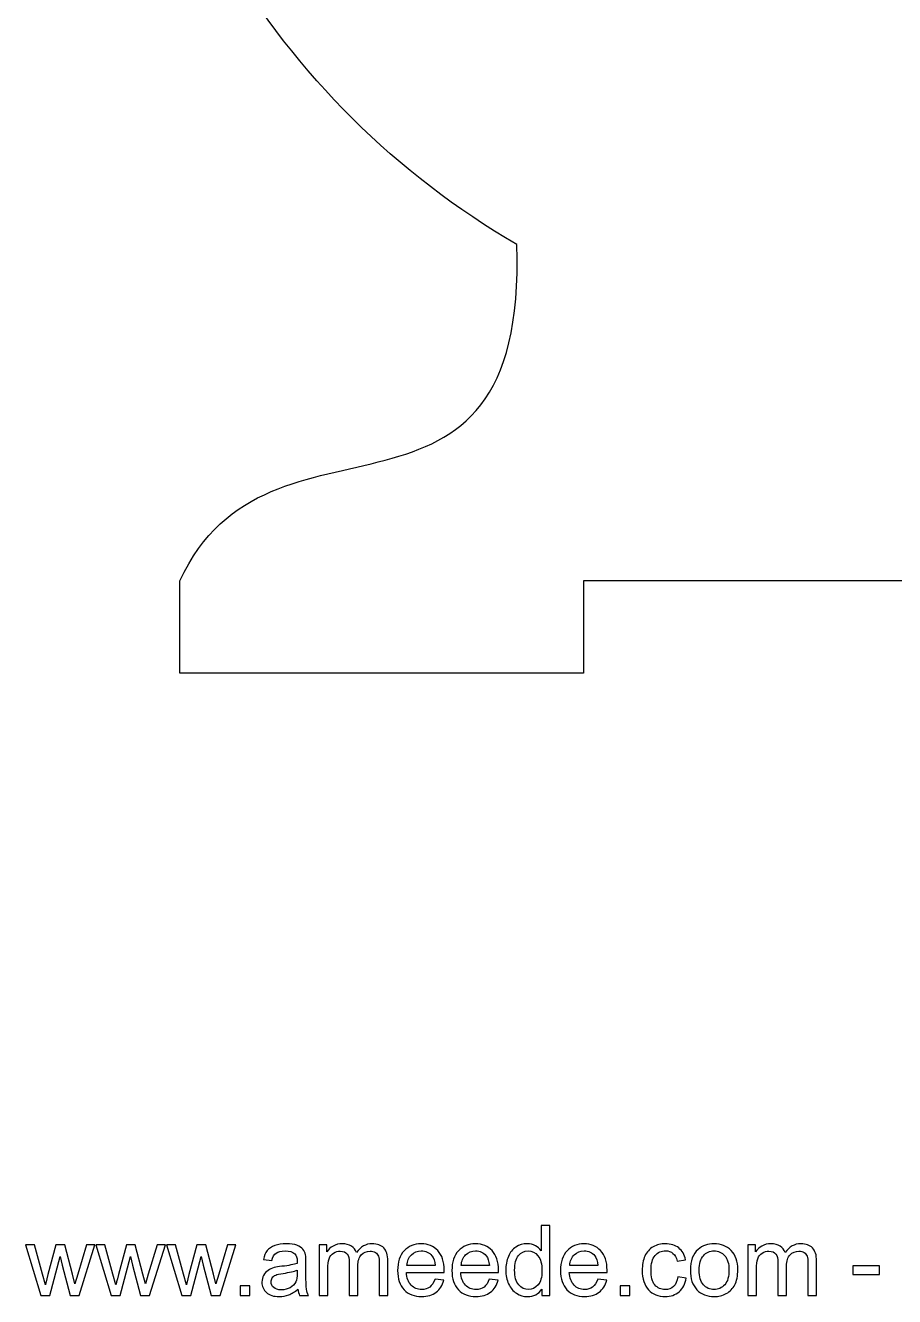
# Model space of a CAD drawing. Header units: millimetres. Extents: x -954 to -72, y 154 to 388.
# Drawn here: x -219.9 to -144.5, y 154.1 to 264.3 of the extents above; entities that cross this region are included whole.
import ezdxf

# ---------------------------------------------------------------- set-up
doc = ezdxf.new("R2010")
doc.units = ezdxf.units.MM
doc.header["$MEASUREMENT"] = 0
doc.layers.add('Layer 1', color=7, linetype='Continuous')

msp = doc.modelspace()

# ---------------------------------------------------------------- linework, layer by layer
at = {"layer": 'Layer 1', "color": 250}
for points, knots in [([(-78.0051, 212.1699), (-78.0051, 212.1699), (-78.0051, 216.1699), (-78.0051, 216.1699), (-78.0051, 216.1699), (-85.643, 232.9557), (-108.0298, 217.5752), (-107.1631, 245.339), (-107.1631, 245.339), (-86.2803, 257.4527), (-72.2345, 280.05), (-72.2345, 305.9298), (-72.2345, 305.9298), (-72.2345, 344.5897), (-103.5746, 375.9298), (-142.2345, 375.9298), (-142.2345, 375.9298), (-180.8944, 375.9298), (-212.2345, 344.5897), (-212.2345, 305.9298), (-212.2345, 305.9298), (-212.2345, 280.05), (-198.1887, 257.4527), (-177.3059, 245.339), (-177.3059, 245.339), (-176.4392, 217.5752), (-198.8924, 232.9557), (-206.5303, 216.1699), (-206.5303, 216.1699), (-206.5303, 216.1699), (-206.5303, 208.3199), (-206.5303, 208.3199), (-206.5303, 208.3199), (-206.5303, 208.3199), (-206.5303, 208.1699), (-206.5303, 208.1699), (-206.5303, 208.1699), (-206.5303, 208.1699), (-171.5303, 208.1699), (-171.5303, 208.1699), (-171.5303, 208.1699), (-171.5303, 208.1699), (-171.5303, 208.3199), (-171.5303, 208.3199), (-171.5303, 208.3199), (-171.5303, 208.3199), (-171.5303, 212.1699), (-171.5303, 212.1699), (-171.5303, 212.1699), (-171.5303, 212.1699), (-171.5303, 216.1699), (-171.5303, 216.1699), (-171.5303, 216.1699), (-171.5303, 216.1699), (-142.2345, 216.1699), (-142.2345, 216.1699), (-142.2345, 216.1699), (-142.2345, 216.1699), (-113.0051, 216.1699), (-113.0051, 216.1699), (-113.0051, 216.1699), (-113.0051, 216.1699), (-113.0051, 208.3199), (-113.0051, 208.3199), (-113.0051, 208.3199), (-113.0051, 208.3199), (-113.0051, 208.1699), (-113.0051, 208.1699), (-113.0051, 208.1699), (-113.0051, 208.1699), (-78.0051, 208.1699), (-78.0051, 208.1699), (-78.0051, 208.1699), (-78.0051, 208.1699), (-78.0051, 208.3199), (-78.0051, 208.3199), (-78.0051, 208.3199), (-78.0051, 208.3199), (-78.0051, 212.1699), (-78.0051, 212.1699)], [0, 0, 0, 0, 0.04761905, 0.04761905, 0.04761905, 0.04761905, 0.0952381, 0.0952381, 0.0952381, 0.0952381, 0.14285714, 0.14285714, 0.14285714, 0.14285714, 0.19047619, 0.19047619, 0.19047619, 0.19047619, 0.23809524, 0.23809524, 0.23809524, 0.23809524, 0.28571429, 0.28571429, 0.28571429, 0.28571429, 0.33333333, 0.33333333, 0.33333333, 0.33333333, 0.38095238, 0.38095238, 0.38095238, 0.38095238, 0.42857143, 0.42857143, 0.42857143, 0.42857143, 0.47619048, 0.47619048, 0.47619048, 0.47619048, 0.52380952, 0.52380952, 0.52380952, 0.52380952, 0.57142857, 0.57142857, 0.57142857, 0.57142857, 0.61904762, 0.61904762, 0.61904762, 0.61904762, 0.66666667, 0.66666667, 0.66666667, 0.66666667, 0.71428571, 0.71428571, 0.71428571, 0.71428571, 0.76190476, 0.76190476, 0.76190476, 0.76190476, 0.80952381, 0.80952381, 0.80952381, 0.80952381, 0.85714286, 0.85714286, 0.85714286, 0.85714286, 0.9047619, 0.9047619, 0.9047619, 0.9047619, 1, 1, 1, 1]), ([(-175.1498, 154.1832), (-175.1498, 154.1832), (-175.1498, 154.7406), (-175.1498, 154.7406), (-175.1498, 154.7406), (-175.4277, 154.3074), (-175.837, 154.0901), (-176.3774, 154.0901), (-176.3774, 154.0901), (-176.7274, 154.0901), (-177.0491, 154.186), (-177.3412, 154.3793), (-177.3412, 154.3793), (-177.6347, 154.5713), (-177.8619, 154.8408), (-178.0242, 155.1851), (-178.0242, 155.1851), (-178.1851, 155.5308), (-178.2655, 155.9273), (-178.2655, 156.3761), (-178.2655, 156.3761), (-178.2655, 156.8135), (-178.1921, 157.21), (-178.0468, 157.5671), (-178.0468, 157.5671), (-177.9, 157.9227), (-177.6813, 158.1964), (-177.3892, 158.3855), (-177.3892, 158.3855), (-177.0985, 158.576), (-176.7711, 158.6706), (-176.4113, 158.6706), (-176.4113, 158.6706), (-176.146, 158.6706), (-175.9103, 158.6141), (-175.7043, 158.5026), (-175.7043, 158.5026), (-175.4983, 158.3911), (-175.3304, 158.2444), (-175.2006, 158.0652), (-175.2006, 158.0652), (-175.2006, 158.0652), (-175.2006, 160.2454), (-175.2006, 160.2454), (-175.2006, 160.2454), (-175.2006, 160.2454), (-174.4555, 160.2454), (-174.4555, 160.2454), (-174.4555, 160.2454), (-174.4555, 160.2454), (-174.4555, 154.1832), (-174.4555, 154.1832), (-174.4555, 154.1832), (-174.4555, 154.1832), (-175.1498, 154.1832), (-175.1498, 154.1832)], [0, 0, 0, 0, 0.06666667, 0.06666667, 0.06666667, 0.06666667, 0.13333333, 0.13333333, 0.13333333, 0.13333333, 0.2, 0.2, 0.2, 0.2, 0.26666667, 0.26666667, 0.26666667, 0.26666667, 0.33333333, 0.33333333, 0.33333333, 0.33333333, 0.4, 0.4, 0.4, 0.4, 0.46666667, 0.46666667, 0.46666667, 0.46666667, 0.53333333, 0.53333333, 0.53333333, 0.53333333, 0.6, 0.6, 0.6, 0.6, 0.66666667, 0.66666667, 0.66666667, 0.66666667, 0.73333333, 0.73333333, 0.73333333, 0.73333333, 0.8, 0.8, 0.8, 0.8, 0.86666667, 0.86666667, 0.86666667, 0.86666667, 1, 1, 1, 1]), ([(-218.6038, 154.1832), (-218.6038, 154.1832), (-219.9316, 158.5774), (-219.9316, 158.5774), (-219.9316, 158.5774), (-219.9316, 158.5774), (-219.1527, 158.5774), (-219.1527, 158.5774), (-219.1527, 158.5774), (-219.1527, 158.5774), (-218.4514, 156.0416), (-218.4514, 156.0416), (-218.4514, 156.0416), (-218.4514, 156.0416), (-218.203, 155.0976), (-218.203, 155.0976), (-218.203, 155.0976), (-218.1931, 155.1442), (-218.1169, 155.4461), (-217.9758, 156.0035), (-217.9758, 156.0035), (-217.9758, 156.0035), (-217.2801, 158.5774), (-217.2801, 158.5774), (-217.2801, 158.5774), (-217.2801, 158.5774), (-216.5167, 158.5774), (-216.5167, 158.5774), (-216.5167, 158.5774), (-216.5167, 158.5774), (-215.8549, 156.0261), (-215.8549, 156.0261), (-215.8549, 156.0261), (-215.8549, 156.0261), (-215.639, 155.1893), (-215.639, 155.1893), (-215.639, 155.1893), (-215.639, 155.1893), (-215.3864, 156.0374), (-215.3864, 156.0374), (-215.3864, 156.0374), (-215.3864, 156.0374), (-214.6272, 158.5774), (-214.6272, 158.5774), (-214.6272, 158.5774), (-214.6272, 158.5774), (-213.9033, 158.5774), (-213.9033, 158.5774), (-213.9033, 158.5774), (-213.9033, 158.5774), (-215.282, 154.1832), (-215.282, 154.1832), (-215.282, 154.1832), (-215.282, 154.1832), (-216.0525, 154.1832), (-216.0525, 154.1832), (-216.0525, 154.1832), (-216.0525, 154.1832), (-216.7496, 156.8121), (-216.7496, 156.8121), (-216.7496, 156.8121), (-216.7496, 156.8121), (-216.926, 157.5642), (-216.926, 157.5642), (-216.926, 157.5642), (-216.926, 157.5642), (-217.815, 154.1832), (-217.815, 154.1832), (-217.815, 154.1832), (-217.815, 154.1832), (-218.6038, 154.1832), (-218.6038, 154.1832)], [0, 0, 0, 0, 0.05263158, 0.05263158, 0.05263158, 0.05263158, 0.10526316, 0.10526316, 0.10526316, 0.10526316, 0.15789474, 0.15789474, 0.15789474, 0.15789474, 0.21052632, 0.21052632, 0.21052632, 0.21052632, 0.26315789, 0.26315789, 0.26315789, 0.26315789, 0.31578947, 0.31578947, 0.31578947, 0.31578947, 0.36842105, 0.36842105, 0.36842105, 0.36842105, 0.42105263, 0.42105263, 0.42105263, 0.42105263, 0.47368421, 0.47368421, 0.47368421, 0.47368421, 0.52631579, 0.52631579, 0.52631579, 0.52631579, 0.57894737, 0.57894737, 0.57894737, 0.57894737, 0.63157895, 0.63157895, 0.63157895, 0.63157895, 0.68421053, 0.68421053, 0.68421053, 0.68421053, 0.73684211, 0.73684211, 0.73684211, 0.73684211, 0.78947368, 0.78947368, 0.78947368, 0.78947368, 0.84210526, 0.84210526, 0.84210526, 0.84210526, 0.89473684, 0.89473684, 0.89473684, 0.89473684, 1, 1, 1, 1]), ([(-212.4894, 154.1832), (-212.4894, 154.1832), (-213.8172, 158.5774), (-213.8172, 158.5774), (-213.8172, 158.5774), (-213.8172, 158.5774), (-213.0383, 158.5774), (-213.0383, 158.5774), (-213.0383, 158.5774), (-213.0383, 158.5774), (-212.337, 156.0416), (-212.337, 156.0416), (-212.337, 156.0416), (-212.337, 156.0416), (-212.0886, 155.0976), (-212.0886, 155.0976), (-212.0886, 155.0976), (-212.0787, 155.1442), (-212.0025, 155.4461), (-211.8614, 156.0035), (-211.8614, 156.0035), (-211.8614, 156.0035), (-211.1657, 158.5774), (-211.1657, 158.5774), (-211.1657, 158.5774), (-211.1657, 158.5774), (-210.4023, 158.5774), (-210.4023, 158.5774), (-210.4023, 158.5774), (-210.4023, 158.5774), (-209.7405, 156.0261), (-209.7405, 156.0261), (-209.7405, 156.0261), (-209.7405, 156.0261), (-209.5246, 155.1893), (-209.5246, 155.1893), (-209.5246, 155.1893), (-209.5246, 155.1893), (-209.272, 156.0374), (-209.272, 156.0374), (-209.272, 156.0374), (-209.272, 156.0374), (-208.5128, 158.5774), (-208.5128, 158.5774), (-208.5128, 158.5774), (-208.5128, 158.5774), (-207.7889, 158.5774), (-207.7889, 158.5774), (-207.7889, 158.5774), (-207.7889, 158.5774), (-209.1676, 154.1832), (-209.1676, 154.1832), (-209.1676, 154.1832), (-209.1676, 154.1832), (-209.9381, 154.1832), (-209.9381, 154.1832), (-209.9381, 154.1832), (-209.9381, 154.1832), (-210.6352, 156.8121), (-210.6352, 156.8121), (-210.6352, 156.8121), (-210.6352, 156.8121), (-210.8116, 157.5642), (-210.8116, 157.5642), (-210.8116, 157.5642), (-210.8116, 157.5642), (-211.7006, 154.1832), (-211.7006, 154.1832), (-211.7006, 154.1832), (-211.7006, 154.1832), (-212.4894, 154.1832), (-212.4894, 154.1832)], [0, 0, 0, 0, 0.05263158, 0.05263158, 0.05263158, 0.05263158, 0.10526316, 0.10526316, 0.10526316, 0.10526316, 0.15789474, 0.15789474, 0.15789474, 0.15789474, 0.21052632, 0.21052632, 0.21052632, 0.21052632, 0.26315789, 0.26315789, 0.26315789, 0.26315789, 0.31578947, 0.31578947, 0.31578947, 0.31578947, 0.36842105, 0.36842105, 0.36842105, 0.36842105, 0.42105263, 0.42105263, 0.42105263, 0.42105263, 0.47368421, 0.47368421, 0.47368421, 0.47368421, 0.52631579, 0.52631579, 0.52631579, 0.52631579, 0.57894737, 0.57894737, 0.57894737, 0.57894737, 0.63157895, 0.63157895, 0.63157895, 0.63157895, 0.68421053, 0.68421053, 0.68421053, 0.68421053, 0.73684211, 0.73684211, 0.73684211, 0.73684211, 0.78947368, 0.78947368, 0.78947368, 0.78947368, 0.84210526, 0.84210526, 0.84210526, 0.84210526, 0.89473684, 0.89473684, 0.89473684, 0.89473684, 1, 1, 1, 1]), ([(-206.375, 154.1832), (-206.375, 154.1832), (-207.7028, 158.5774), (-207.7028, 158.5774), (-207.7028, 158.5774), (-207.7028, 158.5774), (-206.9239, 158.5774), (-206.9239, 158.5774), (-206.9239, 158.5774), (-206.9239, 158.5774), (-206.2226, 156.0416), (-206.2226, 156.0416), (-206.2226, 156.0416), (-206.2226, 156.0416), (-205.9742, 155.0976), (-205.9742, 155.0976), (-205.9742, 155.0976), (-205.9643, 155.1442), (-205.8881, 155.4461), (-205.747, 156.0035), (-205.747, 156.0035), (-205.747, 156.0035), (-205.0513, 158.5774), (-205.0513, 158.5774), (-205.0513, 158.5774), (-205.0513, 158.5774), (-204.2879, 158.5774), (-204.2879, 158.5774), (-204.2879, 158.5774), (-204.2879, 158.5774), (-203.6261, 156.0261), (-203.6261, 156.0261), (-203.6261, 156.0261), (-203.6261, 156.0261), (-203.4102, 155.1893), (-203.4102, 155.1893), (-203.4102, 155.1893), (-203.4102, 155.1893), (-203.1576, 156.0374), (-203.1576, 156.0374), (-203.1576, 156.0374), (-203.1576, 156.0374), (-202.3984, 158.5774), (-202.3984, 158.5774), (-202.3984, 158.5774), (-202.3984, 158.5774), (-201.6745, 158.5774), (-201.6745, 158.5774), (-201.6745, 158.5774), (-201.6745, 158.5774), (-203.0532, 154.1832), (-203.0532, 154.1832), (-203.0532, 154.1832), (-203.0532, 154.1832), (-203.8237, 154.1832), (-203.8237, 154.1832), (-203.8237, 154.1832), (-203.8237, 154.1832), (-204.5208, 156.8121), (-204.5208, 156.8121), (-204.5208, 156.8121), (-204.5208, 156.8121), (-204.6972, 157.5642), (-204.6972, 157.5642), (-204.6972, 157.5642), (-204.6972, 157.5642), (-205.5862, 154.1832), (-205.5862, 154.1832), (-205.5862, 154.1832), (-205.5862, 154.1832), (-206.375, 154.1832), (-206.375, 154.1832)], [0, 0, 0, 0, 0.05263158, 0.05263158, 0.05263158, 0.05263158, 0.10526316, 0.10526316, 0.10526316, 0.10526316, 0.15789474, 0.15789474, 0.15789474, 0.15789474, 0.21052632, 0.21052632, 0.21052632, 0.21052632, 0.26315789, 0.26315789, 0.26315789, 0.26315789, 0.31578947, 0.31578947, 0.31578947, 0.31578947, 0.36842105, 0.36842105, 0.36842105, 0.36842105, 0.42105263, 0.42105263, 0.42105263, 0.42105263, 0.47368421, 0.47368421, 0.47368421, 0.47368421, 0.52631579, 0.52631579, 0.52631579, 0.52631579, 0.57894737, 0.57894737, 0.57894737, 0.57894737, 0.63157895, 0.63157895, 0.63157895, 0.63157895, 0.68421053, 0.68421053, 0.68421053, 0.68421053, 0.73684211, 0.73684211, 0.73684211, 0.73684211, 0.78947368, 0.78947368, 0.78947368, 0.78947368, 0.84210526, 0.84210526, 0.84210526, 0.84210526, 0.89473684, 0.89473684, 0.89473684, 0.89473684, 1, 1, 1, 1]), ([(-196.2954, 154.7335), (-196.572, 154.4979), (-196.8387, 154.3328), (-197.0941, 154.2354), (-197.0941, 154.2354), (-197.3495, 154.138), (-197.6232, 154.0901), (-197.9168, 154.0901), (-197.9168, 154.0901), (-198.3994, 154.0901), (-198.7705, 154.2072), (-199.0301, 154.4428), (-199.0301, 154.4428), (-199.2898, 154.6771), (-199.4196, 154.9777), (-199.4196, 155.3431), (-199.4196, 155.3431), (-199.4196, 155.5576), (-199.3702, 155.7538), (-199.2728, 155.9316), (-199.2728, 155.9316), (-199.1741, 156.1094), (-199.0457, 156.2505), (-198.8876, 156.3577), (-198.8876, 156.3577), (-198.7282, 156.465), (-198.5504, 156.5468), (-198.3514, 156.6019), (-198.3514, 156.6019), (-198.2046, 156.64), (-197.9831, 156.6766), (-197.6882, 156.7133), (-197.6882, 156.7133), (-197.087, 156.7839), (-196.6425, 156.87), (-196.3589, 156.9687), (-196.3589, 156.9687), (-196.3561, 157.0703), (-196.3547, 157.1353), (-196.3547, 157.1621), (-196.3547, 157.1621), (-196.3547, 157.464), (-196.4252, 157.6771), (-196.5663, 157.8013), (-196.5663, 157.8013), (-196.7568, 157.9692), (-197.0405, 158.0525), (-197.4158, 158.0525), (-197.4158, 158.0525), (-197.7672, 158.0525), (-198.0268, 157.9904), (-198.1933, 157.8676), (-198.1933, 157.8676), (-198.3613, 157.7449), (-198.484, 157.5275), (-198.5645, 157.2143), (-198.5645, 157.2143), (-198.5645, 157.2143), (-199.2926, 157.3159), (-199.2926, 157.3159), (-199.2926, 157.3159), (-199.2263, 157.6277), (-199.1176, 157.8803), (-198.9652, 158.0722), (-198.9652, 158.0722), (-198.8128, 158.2641), (-198.5927, 158.4109), (-198.3048, 158.5153), (-198.3048, 158.5153), (-198.0184, 158.6183), (-197.6839, 158.6706), (-197.3057, 158.6706), (-197.3057, 158.6706), (-196.9304, 158.6706), (-196.6242, 158.6268), (-196.3885, 158.5379), (-196.3885, 158.5379), (-196.1543, 158.449), (-195.9807, 158.3389), (-195.8706, 158.2049), (-195.8706, 158.2049), (-195.7606, 158.0708), (-195.683, 157.9015), (-195.6378, 157.6969), (-195.6378, 157.6969), (-195.6138, 157.5699), (-195.6011, 157.3413), (-195.6011, 157.0125), (-195.6011, 157.0125), (-195.6011, 157.0125), (-195.6011, 156.0247), (-195.6011, 156.0247), (-195.6011, 156.0247), (-195.6011, 155.3347), (-195.5856, 154.8986), (-195.5546, 154.7138), (-195.5546, 154.7138), (-195.5249, 154.5289), (-195.4628, 154.3525), (-195.3725, 154.1832), (-195.3725, 154.1832), (-195.3725, 154.1832), (-196.1515, 154.1832), (-196.1515, 154.1832), (-196.1515, 154.1832), (-196.2262, 154.3398), (-196.2742, 154.5233), (-196.2954, 154.7335)], [0, 0, 0, 0, 0.03571429, 0.03571429, 0.03571429, 0.03571429, 0.07142857, 0.07142857, 0.07142857, 0.07142857, 0.10714286, 0.10714286, 0.10714286, 0.10714286, 0.14285714, 0.14285714, 0.14285714, 0.14285714, 0.17857143, 0.17857143, 0.17857143, 0.17857143, 0.21428571, 0.21428571, 0.21428571, 0.21428571, 0.25, 0.25, 0.25, 0.25, 0.28571429, 0.28571429, 0.28571429, 0.28571429, 0.32142857, 0.32142857, 0.32142857, 0.32142857, 0.35714286, 0.35714286, 0.35714286, 0.35714286, 0.39285714, 0.39285714, 0.39285714, 0.39285714, 0.42857143, 0.42857143, 0.42857143, 0.42857143, 0.46428571, 0.46428571, 0.46428571, 0.46428571, 0.5, 0.5, 0.5, 0.5, 0.53571429, 0.53571429, 0.53571429, 0.53571429, 0.57142857, 0.57142857, 0.57142857, 0.57142857, 0.60714286, 0.60714286, 0.60714286, 0.60714286, 0.64285714, 0.64285714, 0.64285714, 0.64285714, 0.67857143, 0.67857143, 0.67857143, 0.67857143, 0.71428571, 0.71428571, 0.71428571, 0.71428571, 0.75, 0.75, 0.75, 0.75, 0.78571429, 0.78571429, 0.78571429, 0.78571429, 0.82142857, 0.82142857, 0.82142857, 0.82142857, 0.85714286, 0.85714286, 0.85714286, 0.85714286, 0.89285714, 0.89285714, 0.89285714, 0.89285714, 0.92857143, 0.92857143, 0.92857143, 0.92857143, 1, 1, 1, 1]), ([(-194.4567, 154.1832), (-194.4567, 154.1832), (-194.4567, 158.5774), (-194.4567, 158.5774), (-194.4567, 158.5774), (-194.4567, 158.5774), (-193.7878, 158.5774), (-193.7878, 158.5774), (-193.7878, 158.5774), (-193.7878, 158.5774), (-193.7878, 157.9565), (-193.7878, 157.9565), (-193.7878, 157.9565), (-193.651, 158.171), (-193.4675, 158.3446), (-193.2389, 158.4744), (-193.2389, 158.4744), (-193.0103, 158.6056), (-192.7507, 158.6706), (-192.4586, 158.6706), (-192.4586, 158.6706), (-192.134, 158.6706), (-191.8673, 158.6028), (-191.6599, 158.4688), (-191.6599, 158.4688), (-191.4524, 158.3333), (-191.3057, 158.1456), (-191.221, 157.9029), (-191.221, 157.9029), (-190.8711, 158.4151), (-190.4181, 158.6706), (-189.8593, 158.6706), (-189.8593, 158.6706), (-189.4218, 158.6706), (-189.0846, 158.5506), (-188.8503, 158.3093), (-188.8503, 158.3093), (-188.6147, 158.068), (-188.4961, 157.6969), (-188.4961, 157.1959), (-188.4961, 157.1959), (-188.4961, 157.1959), (-188.4961, 154.1832), (-188.4961, 154.1832), (-188.4961, 154.1832), (-188.4961, 154.1832), (-189.2412, 154.1832), (-189.2412, 154.1832), (-189.2412, 154.1832), (-189.2412, 154.1832), (-189.2412, 156.949), (-189.2412, 156.949), (-189.2412, 156.949), (-189.2412, 157.2453), (-189.2666, 157.4598), (-189.3146, 157.591), (-189.3146, 157.591), (-189.3626, 157.7223), (-189.4501, 157.8267), (-189.5785, 157.9071), (-189.5785, 157.9071), (-189.7055, 157.9876), (-189.855, 158.0271), (-190.0258, 158.0271), (-190.0258, 158.0271), (-190.3362, 158.0271), (-190.5931, 157.9241), (-190.7977, 157.7195), (-190.7977, 157.7195), (-191.0023, 157.5134), (-191.1039, 157.1846), (-191.1039, 156.7331), (-191.1039, 156.7331), (-191.1039, 156.7331), (-191.1039, 154.1832), (-191.1039, 154.1832), (-191.1039, 154.1832), (-191.1039, 154.1832), (-191.849, 154.1832), (-191.849, 154.1832), (-191.849, 154.1832), (-191.849, 154.1832), (-191.849, 157.0351), (-191.849, 157.0351), (-191.849, 157.0351), (-191.849, 157.3653), (-191.9096, 157.6136), (-192.031, 157.7787), (-192.031, 157.7787), (-192.1523, 157.9438), (-192.3513, 158.0271), (-192.6265, 158.0271), (-192.6265, 158.0271), (-192.8353, 158.0271), (-193.0286, 157.972), (-193.2064, 157.862), (-193.2064, 157.862), (-193.3842, 157.7519), (-193.5127, 157.591), (-193.5931, 157.378), (-193.5931, 157.378), (-193.6721, 157.1663), (-193.7116, 156.8601), (-193.7116, 156.4607), (-193.7116, 156.4607), (-193.7116, 156.4607), (-193.7116, 154.1832), (-193.7116, 154.1832), (-193.7116, 154.1832), (-193.7116, 154.1832), (-194.4567, 154.1832), (-194.4567, 154.1832)], [0, 0, 0, 0, 0.03448276, 0.03448276, 0.03448276, 0.03448276, 0.06896552, 0.06896552, 0.06896552, 0.06896552, 0.10344828, 0.10344828, 0.10344828, 0.10344828, 0.13793103, 0.13793103, 0.13793103, 0.13793103, 0.17241379, 0.17241379, 0.17241379, 0.17241379, 0.20689655, 0.20689655, 0.20689655, 0.20689655, 0.24137931, 0.24137931, 0.24137931, 0.24137931, 0.27586207, 0.27586207, 0.27586207, 0.27586207, 0.31034483, 0.31034483, 0.31034483, 0.31034483, 0.34482759, 0.34482759, 0.34482759, 0.34482759, 0.37931034, 0.37931034, 0.37931034, 0.37931034, 0.4137931, 0.4137931, 0.4137931, 0.4137931, 0.44827586, 0.44827586, 0.44827586, 0.44827586, 0.48275862, 0.48275862, 0.48275862, 0.48275862, 0.51724138, 0.51724138, 0.51724138, 0.51724138, 0.55172414, 0.55172414, 0.55172414, 0.55172414, 0.5862069, 0.5862069, 0.5862069, 0.5862069, 0.62068966, 0.62068966, 0.62068966, 0.62068966, 0.65517241, 0.65517241, 0.65517241, 0.65517241, 0.68965517, 0.68965517, 0.68965517, 0.68965517, 0.72413793, 0.72413793, 0.72413793, 0.72413793, 0.75862069, 0.75862069, 0.75862069, 0.75862069, 0.79310345, 0.79310345, 0.79310345, 0.79310345, 0.82758621, 0.82758621, 0.82758621, 0.82758621, 0.86206897, 0.86206897, 0.86206897, 0.86206897, 0.89655172, 0.89655172, 0.89655172, 0.89655172, 0.93103448, 0.93103448, 0.93103448, 0.93103448, 1, 1, 1, 1]), ([(-184.4067, 155.6056), (-184.4067, 155.6056), (-183.6362, 155.504), (-183.6362, 155.504), (-183.6362, 155.504), (-183.7562, 155.0567), (-183.9805, 154.7081), (-184.3079, 154.4612), (-184.3079, 154.4612), (-184.6353, 154.2142), (-185.053, 154.0901), (-185.5624, 154.0901), (-185.5624, 154.0901), (-186.203, 154.0901), (-186.711, 154.2876), (-187.0864, 154.6827), (-187.0864, 154.6827), (-187.4618, 155.0764), (-187.6494, 155.631), (-187.6494, 156.3436), (-187.6494, 156.3436), (-187.6494, 157.0802), (-187.4603, 157.6531), (-187.0808, 158.0595), (-187.0808, 158.0595), (-186.7012, 158.4674), (-186.2087, 158.6706), (-185.6033, 158.6706), (-185.6033, 158.6706), (-185.0177, 158.6706), (-184.5393, 158.4716), (-184.1682, 158.0722), (-184.1682, 158.0722), (-183.7971, 157.6729), (-183.6108, 157.1113), (-183.6108, 156.3874), (-183.6108, 156.3874), (-183.6108, 156.3436), (-183.6122, 156.2773), (-183.615, 156.1898), (-183.615, 156.1898), (-183.615, 156.1898), (-186.8874, 156.1898), (-186.8874, 156.1898), (-186.8874, 156.1898), (-186.8592, 155.7086), (-186.7237, 155.3389), (-186.4782, 155.0835), (-186.4782, 155.0835), (-186.2341, 154.8281), (-185.9279, 154.6997), (-185.5624, 154.6997), (-185.5624, 154.6997), (-185.29, 154.6997), (-185.0572, 154.7716), (-184.8653, 154.9156), (-184.8653, 154.9156), (-184.672, 155.0595), (-184.5196, 155.2895), (-184.4067, 155.6056)], [0, 0, 0, 0, 0.0625, 0.0625, 0.0625, 0.0625, 0.125, 0.125, 0.125, 0.125, 0.1875, 0.1875, 0.1875, 0.1875, 0.25, 0.25, 0.25, 0.25, 0.3125, 0.3125, 0.3125, 0.3125, 0.375, 0.375, 0.375, 0.375, 0.4375, 0.4375, 0.4375, 0.4375, 0.5, 0.5, 0.5, 0.5, 0.5625, 0.5625, 0.5625, 0.5625, 0.625, 0.625, 0.625, 0.625, 0.6875, 0.6875, 0.6875, 0.6875, 0.75, 0.75, 0.75, 0.75, 0.8125, 0.8125, 0.8125, 0.8125, 0.875, 0.875, 0.875, 0.875, 1, 1, 1, 1]), ([(-186.8451, 156.7994), (-186.8451, 156.7994), (-184.3982, 156.7994), (-184.3982, 156.7994), (-184.3982, 156.7994), (-184.4307, 157.1691), (-184.5252, 157.4457), (-184.679, 157.6306), (-184.679, 157.6306), (-184.9147, 157.917), (-185.2223, 158.0609), (-185.5991, 158.0609), (-185.5991, 158.0609), (-185.9406, 158.0609), (-186.227, 157.9466), (-186.4599, 157.718), (-186.4599, 157.718), (-186.6913, 157.4894), (-186.8197, 157.1832), (-186.8451, 156.7994)], [0, 0, 0, 0, 0.16666667, 0.16666667, 0.16666667, 0.16666667, 0.33333333, 0.33333333, 0.33333333, 0.33333333, 0.5, 0.5, 0.5, 0.5, 0.66666667, 0.66666667, 0.66666667, 0.66666667, 1, 1, 1, 1]), ([(-179.6978, 155.6056), (-179.6978, 155.6056), (-178.9273, 155.504), (-178.9273, 155.504), (-178.9273, 155.504), (-179.0473, 155.0567), (-179.2716, 154.7081), (-179.599, 154.4612), (-179.599, 154.4612), (-179.9264, 154.2142), (-180.3441, 154.0901), (-180.8535, 154.0901), (-180.8535, 154.0901), (-181.4941, 154.0901), (-182.0021, 154.2876), (-182.3775, 154.6827), (-182.3775, 154.6827), (-182.7529, 155.0764), (-182.9405, 155.631), (-182.9405, 156.3436), (-182.9405, 156.3436), (-182.9405, 157.0802), (-182.7514, 157.6531), (-182.3719, 158.0595), (-182.3719, 158.0595), (-181.9923, 158.4674), (-181.4998, 158.6706), (-180.8944, 158.6706), (-180.8944, 158.6706), (-180.3088, 158.6706), (-179.8304, 158.4716), (-179.4593, 158.0722), (-179.4593, 158.0722), (-179.0882, 157.6729), (-178.9019, 157.1113), (-178.9019, 156.3874), (-178.9019, 156.3874), (-178.9019, 156.3436), (-178.9033, 156.2773), (-178.9061, 156.1898), (-178.9061, 156.1898), (-178.9061, 156.1898), (-182.1785, 156.1898), (-182.1785, 156.1898), (-182.1785, 156.1898), (-182.1503, 155.7086), (-182.0148, 155.3389), (-181.7693, 155.0835), (-181.7693, 155.0835), (-181.5252, 154.8281), (-181.219, 154.6997), (-180.8535, 154.6997), (-180.8535, 154.6997), (-180.5811, 154.6997), (-180.3483, 154.7716), (-180.1564, 154.9156), (-180.1564, 154.9156), (-179.9631, 155.0595), (-179.8107, 155.2895), (-179.6978, 155.6056)], [0, 0, 0, 0, 0.0625, 0.0625, 0.0625, 0.0625, 0.125, 0.125, 0.125, 0.125, 0.1875, 0.1875, 0.1875, 0.1875, 0.25, 0.25, 0.25, 0.25, 0.3125, 0.3125, 0.3125, 0.3125, 0.375, 0.375, 0.375, 0.375, 0.4375, 0.4375, 0.4375, 0.4375, 0.5, 0.5, 0.5, 0.5, 0.5625, 0.5625, 0.5625, 0.5625, 0.625, 0.625, 0.625, 0.625, 0.6875, 0.6875, 0.6875, 0.6875, 0.75, 0.75, 0.75, 0.75, 0.8125, 0.8125, 0.8125, 0.8125, 0.875, 0.875, 0.875, 0.875, 1, 1, 1, 1]), ([(-182.1362, 156.7994), (-182.1362, 156.7994), (-179.6893, 156.7994), (-179.6893, 156.7994), (-179.6893, 156.7994), (-179.7218, 157.1691), (-179.8163, 157.4457), (-179.9701, 157.6306), (-179.9701, 157.6306), (-180.2058, 157.917), (-180.5134, 158.0609), (-180.8902, 158.0609), (-180.8902, 158.0609), (-181.2317, 158.0609), (-181.5181, 157.9466), (-181.751, 157.718), (-181.751, 157.718), (-181.9824, 157.4894), (-182.1108, 157.1832), (-182.1362, 156.7994)], [0, 0, 0, 0, 0.16666667, 0.16666667, 0.16666667, 0.16666667, 0.33333333, 0.33333333, 0.33333333, 0.33333333, 0.5, 0.5, 0.5, 0.5, 0.66666667, 0.66666667, 0.66666667, 0.66666667, 1, 1, 1, 1]), ([(-177.5035, 156.3747), (-177.5035, 155.813), (-177.385, 155.3939), (-177.1465, 155.1159), (-177.1465, 155.1159), (-176.9094, 154.838), (-176.6286, 154.6997), (-176.3055, 154.6997), (-176.3055, 154.6997), (-175.9795, 154.6997), (-175.7029, 154.8323), (-175.4743, 155.0976), (-175.4743, 155.0976), (-175.2471, 155.3629), (-175.1328, 155.7679), (-175.1328, 156.3126), (-175.1328, 156.3126), (-175.1328, 156.9109), (-175.2485, 157.3512), (-175.4814, 157.632), (-175.4814, 157.632), (-175.7128, 157.9128), (-175.9992, 158.0525), (-176.3393, 158.0525), (-176.3393, 158.0525), (-176.6709, 158.0525), (-176.9475, 157.9184), (-177.1705, 157.6489), (-177.1705, 157.6489), (-177.392, 157.3794), (-177.5035, 156.9546), (-177.5035, 156.3747)], [0, 0, 0, 0, 0.11111111, 0.11111111, 0.11111111, 0.11111111, 0.22222222, 0.22222222, 0.22222222, 0.22222222, 0.33333333, 0.33333333, 0.33333333, 0.33333333, 0.44444444, 0.44444444, 0.44444444, 0.44444444, 0.55555556, 0.55555556, 0.55555556, 0.55555556, 0.66666667, 0.66666667, 0.66666667, 0.66666667, 0.77777778, 0.77777778, 0.77777778, 0.77777778, 1, 1, 1, 1]), ([(-170.28, 155.6056), (-170.28, 155.6056), (-169.5095, 155.504), (-169.5095, 155.504), (-169.5095, 155.504), (-169.6295, 155.0567), (-169.8538, 154.7081), (-170.1812, 154.4612), (-170.1812, 154.4612), (-170.5086, 154.2142), (-170.9263, 154.0901), (-171.4357, 154.0901), (-171.4357, 154.0901), (-172.0763, 154.0901), (-172.5843, 154.2876), (-172.9597, 154.6827), (-172.9597, 154.6827), (-173.3351, 155.0764), (-173.5227, 155.631), (-173.5227, 156.3436), (-173.5227, 156.3436), (-173.5227, 157.0802), (-173.3336, 157.6531), (-172.9541, 158.0595), (-172.9541, 158.0595), (-172.5745, 158.4674), (-172.082, 158.6706), (-171.4766, 158.6706), (-171.4766, 158.6706), (-170.891, 158.6706), (-170.4126, 158.4716), (-170.0415, 158.0722), (-170.0415, 158.0722), (-169.6704, 157.6729), (-169.4841, 157.1113), (-169.4841, 156.3874), (-169.4841, 156.3874), (-169.4841, 156.3436), (-169.4855, 156.2773), (-169.4883, 156.1898), (-169.4883, 156.1898), (-169.4883, 156.1898), (-172.7607, 156.1898), (-172.7607, 156.1898), (-172.7607, 156.1898), (-172.7325, 155.7086), (-172.597, 155.3389), (-172.3515, 155.0835), (-172.3515, 155.0835), (-172.1074, 154.8281), (-171.8012, 154.6997), (-171.4357, 154.6997), (-171.4357, 154.6997), (-171.1633, 154.6997), (-170.9305, 154.7716), (-170.7386, 154.9156), (-170.7386, 154.9156), (-170.5453, 155.0595), (-170.3929, 155.2895), (-170.28, 155.6056)], [0, 0, 0, 0, 0.0625, 0.0625, 0.0625, 0.0625, 0.125, 0.125, 0.125, 0.125, 0.1875, 0.1875, 0.1875, 0.1875, 0.25, 0.25, 0.25, 0.25, 0.3125, 0.3125, 0.3125, 0.3125, 0.375, 0.375, 0.375, 0.375, 0.4375, 0.4375, 0.4375, 0.4375, 0.5, 0.5, 0.5, 0.5, 0.5625, 0.5625, 0.5625, 0.5625, 0.625, 0.625, 0.625, 0.625, 0.6875, 0.6875, 0.6875, 0.6875, 0.75, 0.75, 0.75, 0.75, 0.8125, 0.8125, 0.8125, 0.8125, 0.875, 0.875, 0.875, 0.875, 1, 1, 1, 1]), ([(-172.7184, 156.7994), (-172.7184, 156.7994), (-170.2715, 156.7994), (-170.2715, 156.7994), (-170.2715, 156.7994), (-170.304, 157.1691), (-170.3985, 157.4457), (-170.5523, 157.6306), (-170.5523, 157.6306), (-170.788, 157.917), (-171.0956, 158.0609), (-171.4724, 158.0609), (-171.4724, 158.0609), (-171.8139, 158.0609), (-172.1003, 157.9466), (-172.3332, 157.718), (-172.3332, 157.718), (-172.5646, 157.4894), (-172.693, 157.1832), (-172.7184, 156.7994)], [0, 0, 0, 0, 0.16666667, 0.16666667, 0.16666667, 0.16666667, 0.33333333, 0.33333333, 0.33333333, 0.33333333, 0.5, 0.5, 0.5, 0.5, 0.66666667, 0.66666667, 0.66666667, 0.66666667, 1, 1, 1, 1]), ([(-163.3458, 155.7919), (-163.3458, 155.7919), (-162.6177, 155.6903), (-162.6177, 155.6903), (-162.6177, 155.6903), (-162.6981, 155.1893), (-162.9013, 154.7984), (-163.2301, 154.5148), (-163.2301, 154.5148), (-163.5589, 154.2312), (-163.9639, 154.0901), (-164.4422, 154.0901), (-164.4422, 154.0901), (-165.0419, 154.0901), (-165.5246, 154.2862), (-165.8886, 154.6785), (-165.8886, 154.6785), (-166.2541, 155.0708), (-166.4361, 155.6324), (-166.4361, 156.3634), (-166.4361, 156.3634), (-166.4361, 156.8375), (-166.3571, 157.251), (-166.2005, 157.6066), (-166.2005, 157.6066), (-166.0438, 157.9608), (-165.8054, 158.2275), (-165.4836, 158.4038), (-165.4836, 158.4038), (-165.1633, 158.5817), (-164.8148, 158.6706), (-164.4366, 158.6706), (-164.4366, 158.6706), (-163.961, 158.6706), (-163.5702, 158.5506), (-163.2682, 158.3093), (-163.2682, 158.3093), (-162.9648, 158.068), (-162.7701, 157.7251), (-162.6854, 157.282), (-162.6854, 157.282), (-162.6854, 157.282), (-163.4051, 157.1719), (-163.4051, 157.1719), (-163.4051, 157.1719), (-163.4742, 157.4669), (-163.5956, 157.6884), (-163.7719, 157.838), (-163.7719, 157.838), (-163.9469, 157.9862), (-164.1586, 158.0609), (-164.4069, 158.0609), (-164.4069, 158.0609), (-164.7823, 158.0609), (-165.0871, 157.9269), (-165.3228, 157.6588), (-165.3228, 157.6588), (-165.557, 157.3893), (-165.6741, 156.9659), (-165.6741, 156.3845), (-165.6741, 156.3845), (-165.6741, 155.7947), (-165.5612, 155.3671), (-165.3355, 155.1004), (-165.3355, 155.1004), (-165.1083, 154.8337), (-164.8133, 154.6997), (-164.4507, 154.6997), (-164.4507, 154.6997), (-164.1572, 154.6997), (-163.9131, 154.7886), (-163.7183, 154.9678), (-163.7183, 154.9678), (-163.5222, 155.1456), (-163.398, 155.4207), (-163.3458, 155.7919)], [0, 0, 0, 0, 0.05, 0.05, 0.05, 0.05, 0.1, 0.1, 0.1, 0.1, 0.15, 0.15, 0.15, 0.15, 0.2, 0.2, 0.2, 0.2, 0.25, 0.25, 0.25, 0.25, 0.3, 0.3, 0.3, 0.3, 0.35, 0.35, 0.35, 0.35, 0.4, 0.4, 0.4, 0.4, 0.45, 0.45, 0.45, 0.45, 0.5, 0.5, 0.5, 0.5, 0.55, 0.55, 0.55, 0.55, 0.6, 0.6, 0.6, 0.6, 0.65, 0.65, 0.65, 0.65, 0.7, 0.7, 0.7, 0.7, 0.75, 0.75, 0.75, 0.75, 0.8, 0.8, 0.8, 0.8, 0.85, 0.85, 0.85, 0.85, 0.9, 0.9, 0.9, 0.9, 1, 1, 1, 1]), ([(-162.262, 156.3803), (-162.262, 157.1917), (-162.0362, 157.7928), (-161.5833, 158.1837), (-161.5833, 158.1837), (-161.2065, 158.5083), (-160.745, 158.6706), (-160.2018, 158.6706), (-160.2018, 158.6706), (-159.5992, 158.6706), (-159.1053, 158.473), (-158.7215, 158.0779), (-158.7215, 158.0779), (-158.3391, 157.6842), (-158.1472, 157.1381), (-158.1472, 156.4424), (-158.1472, 156.4424), (-158.1472, 155.878), (-158.2318, 155.4349), (-158.4012, 155.1117), (-158.4012, 155.1117), (-158.5705, 154.7886), (-158.8175, 154.5374), (-159.142, 154.3582), (-159.142, 154.3582), (-159.4652, 154.179), (-159.8194, 154.0901), (-160.2018, 154.0901), (-160.2018, 154.0901), (-160.817, 154.0901), (-161.3137, 154.2862), (-161.6933, 154.6799), (-161.6933, 154.6799), (-162.0729, 155.0736), (-162.262, 155.6409), (-162.262, 156.3803)], [0, 0, 0, 0, 0.1, 0.1, 0.1, 0.1, 0.2, 0.2, 0.2, 0.2, 0.3, 0.3, 0.3, 0.3, 0.4, 0.4, 0.4, 0.4, 0.5, 0.5, 0.5, 0.5, 0.6, 0.6, 0.6, 0.6, 0.7, 0.7, 0.7, 0.7, 0.8, 0.8, 0.8, 0.8, 1, 1, 1, 1]), ([(-161.5, 156.3789), (-161.5, 155.8173), (-161.3772, 155.3968), (-161.1317, 155.1188), (-161.1317, 155.1188), (-160.8847, 154.8394), (-160.5757, 154.6997), (-160.2018, 154.6997), (-160.2018, 154.6997), (-159.8321, 154.6997), (-159.5244, 154.8394), (-159.2775, 155.1202), (-159.2775, 155.1202), (-159.032, 155.401), (-158.9092, 155.8286), (-158.9092, 156.4029), (-158.9092, 156.4029), (-158.9092, 156.9448), (-159.0334, 157.3554), (-159.2803, 157.6334), (-159.2803, 157.6334), (-159.5273, 157.9128), (-159.8349, 158.0525), (-160.2018, 158.0525), (-160.2018, 158.0525), (-160.5757, 158.0525), (-160.8847, 157.9142), (-161.1317, 157.6362), (-161.1317, 157.6362), (-161.3772, 157.3582), (-161.5, 156.9391), (-161.5, 156.3789)], [0, 0, 0, 0, 0.11111111, 0.11111111, 0.11111111, 0.11111111, 0.22222222, 0.22222222, 0.22222222, 0.22222222, 0.33333333, 0.33333333, 0.33333333, 0.33333333, 0.44444444, 0.44444444, 0.44444444, 0.44444444, 0.55555556, 0.55555556, 0.55555556, 0.55555556, 0.66666667, 0.66666667, 0.66666667, 0.66666667, 0.77777778, 0.77777778, 0.77777778, 0.77777778, 1, 1, 1, 1]), ([(-157.2737, 154.1832), (-157.2737, 154.1832), (-157.2737, 158.5774), (-157.2737, 158.5774), (-157.2737, 158.5774), (-157.2737, 158.5774), (-156.6048, 158.5774), (-156.6048, 158.5774), (-156.6048, 158.5774), (-156.6048, 158.5774), (-156.6048, 157.9565), (-156.6048, 157.9565), (-156.6048, 157.9565), (-156.468, 158.171), (-156.2845, 158.3446), (-156.0559, 158.4744), (-156.0559, 158.4744), (-155.8273, 158.6056), (-155.5677, 158.6706), (-155.2756, 158.6706), (-155.2756, 158.6706), (-154.951, 158.6706), (-154.6843, 158.6028), (-154.4769, 158.4688), (-154.4769, 158.4688), (-154.2694, 158.3333), (-154.1227, 158.1456), (-154.038, 157.9029), (-154.038, 157.9029), (-153.6881, 158.4151), (-153.2351, 158.6706), (-152.6763, 158.6706), (-152.6763, 158.6706), (-152.2388, 158.6706), (-151.9016, 158.5506), (-151.6673, 158.3093), (-151.6673, 158.3093), (-151.4317, 158.068), (-151.3131, 157.6969), (-151.3131, 157.1959), (-151.3131, 157.1959), (-151.3131, 157.1959), (-151.3131, 154.1832), (-151.3131, 154.1832), (-151.3131, 154.1832), (-151.3131, 154.1832), (-152.0582, 154.1832), (-152.0582, 154.1832), (-152.0582, 154.1832), (-152.0582, 154.1832), (-152.0582, 156.949), (-152.0582, 156.949), (-152.0582, 156.949), (-152.0582, 157.2453), (-152.0836, 157.4598), (-152.1316, 157.591), (-152.1316, 157.591), (-152.1796, 157.7223), (-152.2671, 157.8267), (-152.3955, 157.9071), (-152.3955, 157.9071), (-152.5225, 157.9876), (-152.672, 158.0271), (-152.8428, 158.0271), (-152.8428, 158.0271), (-153.1532, 158.0271), (-153.4101, 157.9241), (-153.6147, 157.7195), (-153.6147, 157.7195), (-153.8193, 157.5134), (-153.9209, 157.1846), (-153.9209, 156.7331), (-153.9209, 156.7331), (-153.9209, 156.7331), (-153.9209, 154.1832), (-153.9209, 154.1832), (-153.9209, 154.1832), (-153.9209, 154.1832), (-154.666, 154.1832), (-154.666, 154.1832), (-154.666, 154.1832), (-154.666, 154.1832), (-154.666, 157.0351), (-154.666, 157.0351), (-154.666, 157.0351), (-154.666, 157.3653), (-154.7266, 157.6136), (-154.848, 157.7787), (-154.848, 157.7787), (-154.9693, 157.9438), (-155.1683, 158.0271), (-155.4435, 158.0271), (-155.4435, 158.0271), (-155.6523, 158.0271), (-155.8456, 157.972), (-156.0234, 157.862), (-156.0234, 157.862), (-156.2012, 157.7519), (-156.3297, 157.591), (-156.4101, 157.378), (-156.4101, 157.378), (-156.4891, 157.1663), (-156.5286, 156.8601), (-156.5286, 156.4607), (-156.5286, 156.4607), (-156.5286, 156.4607), (-156.5286, 154.1832), (-156.5286, 154.1832), (-156.5286, 154.1832), (-156.5286, 154.1832), (-157.2737, 154.1832), (-157.2737, 154.1832)], [0, 0, 0, 0, 0.03448276, 0.03448276, 0.03448276, 0.03448276, 0.06896552, 0.06896552, 0.06896552, 0.06896552, 0.10344828, 0.10344828, 0.10344828, 0.10344828, 0.13793103, 0.13793103, 0.13793103, 0.13793103, 0.17241379, 0.17241379, 0.17241379, 0.17241379, 0.20689655, 0.20689655, 0.20689655, 0.20689655, 0.24137931, 0.24137931, 0.24137931, 0.24137931, 0.27586207, 0.27586207, 0.27586207, 0.27586207, 0.31034483, 0.31034483, 0.31034483, 0.31034483, 0.34482759, 0.34482759, 0.34482759, 0.34482759, 0.37931034, 0.37931034, 0.37931034, 0.37931034, 0.4137931, 0.4137931, 0.4137931, 0.4137931, 0.44827586, 0.44827586, 0.44827586, 0.44827586, 0.48275862, 0.48275862, 0.48275862, 0.48275862, 0.51724138, 0.51724138, 0.51724138, 0.51724138, 0.55172414, 0.55172414, 0.55172414, 0.55172414, 0.5862069, 0.5862069, 0.5862069, 0.5862069, 0.62068966, 0.62068966, 0.62068966, 0.62068966, 0.65517241, 0.65517241, 0.65517241, 0.65517241, 0.68965517, 0.68965517, 0.68965517, 0.68965517, 0.72413793, 0.72413793, 0.72413793, 0.72413793, 0.75862069, 0.75862069, 0.75862069, 0.75862069, 0.79310345, 0.79310345, 0.79310345, 0.79310345, 0.82758621, 0.82758621, 0.82758621, 0.82758621, 0.86206897, 0.86206897, 0.86206897, 0.86206897, 0.89655172, 0.89655172, 0.89655172, 0.89655172, 0.93103448, 0.93103448, 0.93103448, 0.93103448, 1, 1, 1, 1]), ([(-148.1649, 156.0035), (-148.1649, 156.0035), (-148.1649, 156.7486), (-148.1649, 156.7486), (-148.1649, 156.7486), (-148.1649, 156.7486), (-145.862, 156.7486), (-145.862, 156.7486), (-145.862, 156.7486), (-145.862, 156.7486), (-145.862, 156.0035), (-145.862, 156.0035), (-145.862, 156.0035), (-145.862, 156.0035), (-148.1649, 156.0035), (-148.1649, 156.0035)], [0, 0, 0, 0, 0.2, 0.2, 0.2, 0.2, 0.4, 0.4, 0.4, 0.4, 0.6, 0.6, 0.6, 0.6, 1, 1, 1, 1]), ([(-196.3547, 156.3845), (-196.6256, 156.2745), (-197.032, 156.1813), (-197.5739, 156.1051), (-197.5739, 156.1051), (-197.8815, 156.0614), (-198.0988, 156.012), (-198.2258, 155.957), (-198.2258, 155.957), (-198.3528, 155.9019), (-198.4502, 155.8215), (-198.5193, 155.7171), (-198.5193, 155.7171), (-198.5885, 155.6113), (-198.6237, 155.4941), (-198.6237, 155.3643), (-198.6237, 155.3643), (-198.6237, 155.1682), (-198.5489, 155.0031), (-198.398, 154.8718), (-198.398, 154.8718), (-198.247, 154.7406), (-198.0268, 154.6743), (-197.7375, 154.6743), (-197.7375, 154.6743), (-197.4511, 154.6743), (-197.1957, 154.7364), (-196.9713, 154.8619), (-196.9713, 154.8619), (-196.7484, 154.9861), (-196.5833, 155.1569), (-196.4788, 155.3728), (-196.4788, 155.3728), (-196.3984, 155.5407), (-196.3589, 155.7876), (-196.3589, 156.1136), (-196.3589, 156.1136), (-196.3589, 156.1136), (-196.3547, 156.3845), (-196.3547, 156.3845)], [0, 0, 0, 0, 0.09090909, 0.09090909, 0.09090909, 0.09090909, 0.18181818, 0.18181818, 0.18181818, 0.18181818, 0.27272727, 0.27272727, 0.27272727, 0.27272727, 0.36363636, 0.36363636, 0.36363636, 0.36363636, 0.45454545, 0.45454545, 0.45454545, 0.45454545, 0.54545455, 0.54545455, 0.54545455, 0.54545455, 0.63636364, 0.63636364, 0.63636364, 0.63636364, 0.72727273, 0.72727273, 0.72727273, 0.72727273, 0.81818182, 0.81818182, 0.81818182, 0.81818182, 1, 1, 1, 1]), ([(-201.3062, 154.1832), (-201.3062, 154.1832), (-201.3062, 155.0299), (-201.3062, 155.0299), (-201.3062, 155.0299), (-201.3062, 155.0299), (-200.4596, 155.0299), (-200.4596, 155.0299), (-200.4596, 155.0299), (-200.4596, 155.0299), (-200.4596, 154.1832), (-200.4596, 154.1832), (-200.4596, 154.1832), (-200.4596, 154.1832), (-201.3062, 154.1832), (-201.3062, 154.1832)], [0, 0, 0, 0, 0.2, 0.2, 0.2, 0.2, 0.4, 0.4, 0.4, 0.4, 0.6, 0.6, 0.6, 0.6, 1, 1, 1, 1]), ([(-168.3566, 154.1832), (-168.3566, 154.1832), (-168.3566, 155.0299), (-168.3566, 155.0299), (-168.3566, 155.0299), (-168.3566, 155.0299), (-167.51, 155.0299), (-167.51, 155.0299), (-167.51, 155.0299), (-167.51, 155.0299), (-167.51, 154.1832), (-167.51, 154.1832), (-167.51, 154.1832), (-167.51, 154.1832), (-168.3566, 154.1832), (-168.3566, 154.1832)], [0, 0, 0, 0, 0.2, 0.2, 0.2, 0.2, 0.4, 0.4, 0.4, 0.4, 0.6, 0.6, 0.6, 0.6, 1, 1, 1, 1])]:
    msp.add_open_spline(points, degree=3, knots=knots, dxfattribs=at)

doc.saveas('drawing.dxf')
